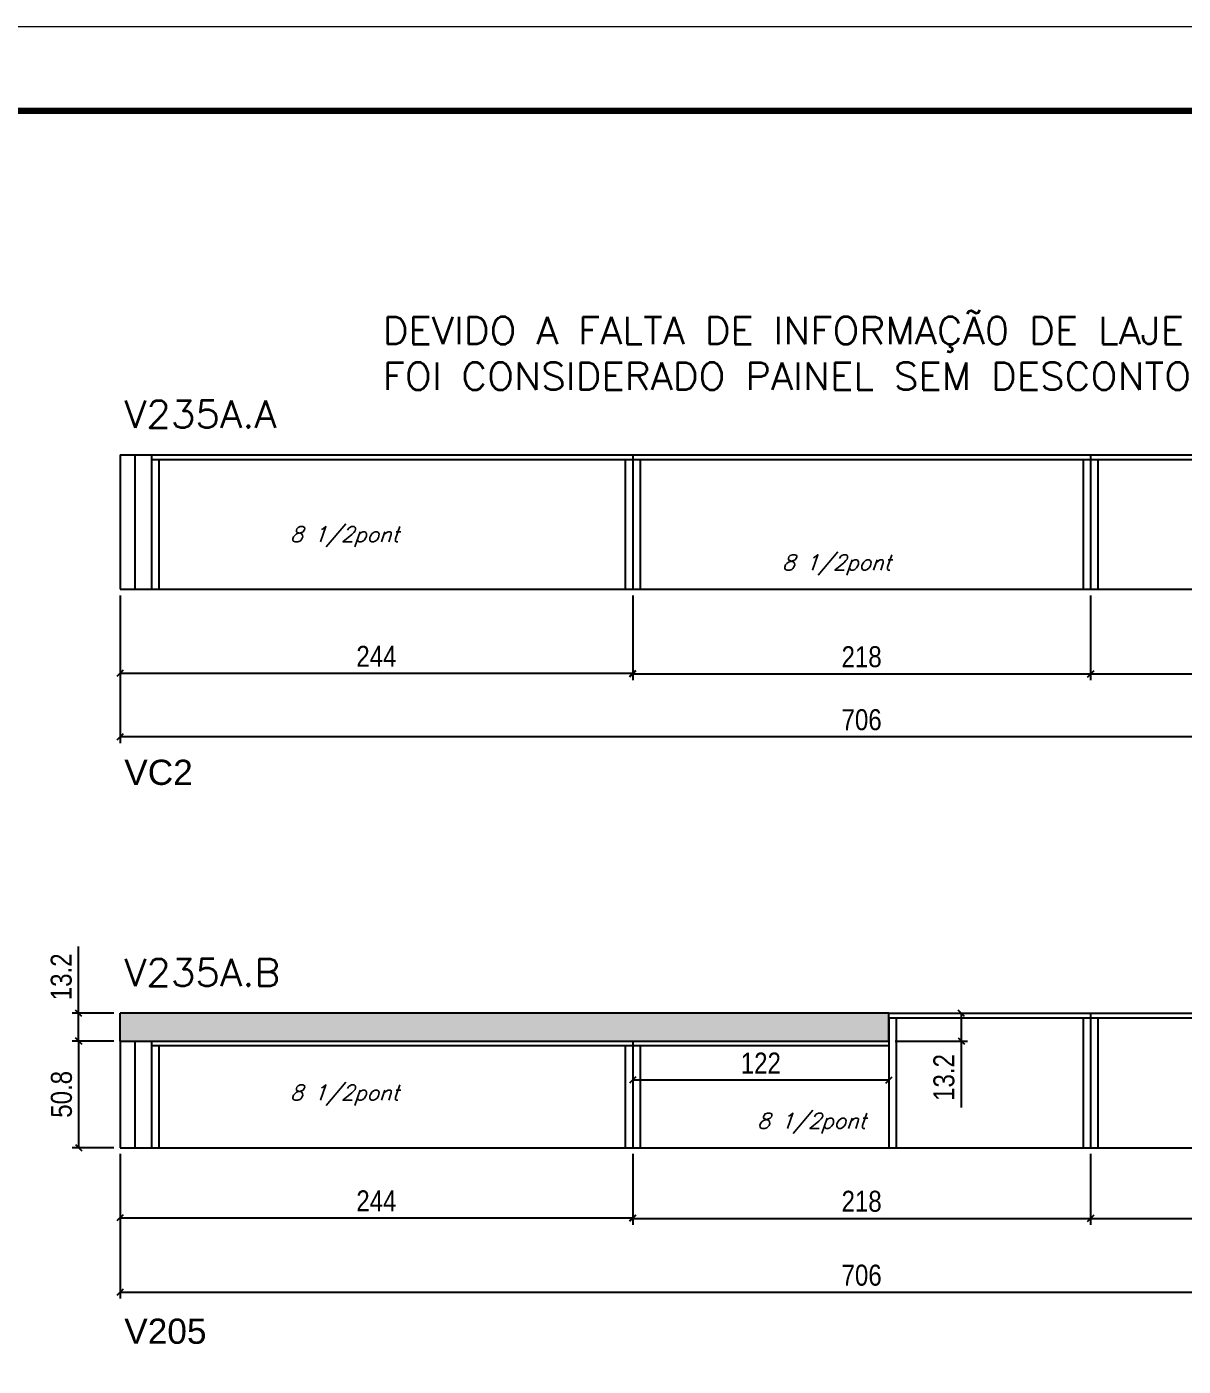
# Model space of a CAD drawing. Extents: x 137137 to 143418, y 10464 to 34486.
# Drawn here: x 142371 to 142922, y 25808 to 26446 of the extents above; entities that cross this region are included whole.
import ezdxf

# ---------------------------------------------------------------- set-up
doc = ezdxf.new("R2010")
doc.units = 0
doc.linetypes.add('DASHED', pattern=[0.75, 0.5, -0.25])
for name, color, linetype in [('5', 5, 'Continuous'), ('COTA', 241, 'Continuous'), ('Painéis', 200, 'Continuous'), ('SARR_2.2x7', 40, 'Continuous'), ('SARR_3.5x7', 81, 'Continuous'), ('texto', 7, 'Continuous')]:
    doc.layers.add(name, color=color, linetype=linetype)
for name, color, linetype, lineweight in [('Folhas', 255, 'Continuous', 9), ('SARRAFO DE PRESSAO', 251, 'DASHED', 9), ('Texto Seção', 7, 'Continuous', 15)]:
    doc.layers.add(name, color=color, linetype=linetype, lineweight=lineweight)
doc.styles.add('COTA TECNICA', font='techl___.ttf', dxfattribs={"height": 10})
doc.styles.add('REGUA-120', font='ROMANS.shx', dxfattribs={"height": 15})
doc.styles.add('Romans', font='romans.shx')
doc.styles.get("Standard").update_dxf_attribs({"font": 'arial.ttf'})
doc.dimstyles.new('PAINEL', dxfattribs={"dimtxt": 10, "dimasz": 3, "dimexe": 3, "dimexo": 3, "dimgap": 3, "dimtad": 1, "dimdec": 1, "dimzin": 12, "dimdsep": 46, "dimtxsty": 'COTA TECNICA', "dimblk1": 'OBLIQUE', "dimblk2": 'OBLIQUE', "dimsah": 1, "dimcen": 0.9, "dimclrd": 4, "dimclre": 4, "dimclrt": 240, "dimadec": 1, "dimazin": 3, "dimtfac": 1, "dimtdec": 1, "dimtmove": 0, "dimatfit": 3, "dimfxl": 1, "dimtolj": 1, "dimtzin": 12, "dimarcsym": 0})

# ---------------------------------------------------------------- blocks, each defined once
blk = doc.blocks.new('9999999999')
at = {"layer": 'Folhas'}
blk.add_lwpolyline([(98138.98, 34190.21), (99623.98, 34190.21), (99623.98, 35240.21), (98138.98, 35240.21)], close=True, dxfattribs=at)
at = {"layer": 'Folhas', "color": 30, "const_width": 3}
blk.add_lwpolyline([(98213.98, 34230.21), (99583.98, 34230.21), (99583.98, 35200.21), (98213.98, 35200.21)], close=True, dxfattribs=at)
blk = doc.blocks.new('_Oblique')
at = {"color": 0, "linetype": 'ByBlock', "lineweight": -2}
blk.add_line((-0.5, -0.5), (0.5, 0.5), dxfattribs=at)
blk = doc.blocks.new('*D6070')
at = {"layer": 'COTA', "color": 4, "linetype": 'ByBlock', "lineweight": -2, "transparency": 16777216}
for p, q in [((142877.82, 26174.87), (142877.82, 26134.6)), ((143121.82, 26174.87), (143121.82, 26134.6)), ((142877.82, 26137.6), (143121.82, 26137.6))]:
    blk.add_line(p, q, dxfattribs=at)
at = {"layer": 'Defpoints', "color": 0, "linetype": 'ByBlock', "transparency": 16777216}
for p in [(142877.82, 26177.87), (143121.82, 26177.87), (143121.82, 26137.6)]:
    blk.add_point(p, dxfattribs=at)
at = {"layer": 'COTA', "color": 4, "linetype": 'ByBlock', "lineweight": -2, "transparency": 16777216, "xscale": 3, "yscale": 3, "zscale": 3, "rotation": 180}
blk.add_blockref('_Oblique', (142877.82, 26137.6), dxfattribs=at)
at = {"layer": 'COTA', "color": 4, "linetype": 'ByBlock', "lineweight": -2, "transparency": 16777216, "xscale": 3, "yscale": 3, "zscale": 3}
blk.add_blockref('_Oblique', (143121.82, 26137.6), dxfattribs=at)
at = {"layer": 'COTA', "color": 240, "linetype": 'ByBlock', "transparency": 16777216, "insert": (142999.82, 26145.68), "char_height": 10, "attachment_point": 5, "style": 'COTA TECNICA'}
blk.add_mtext('\\A1;244', dxfattribs=at)
blk = doc.blocks.new('*D6212')
at = {"layer": 'COTA', "color": 4, "lineweight": -2, "transparency": 16777216}
for p, q in [((142415.82, 26174.87), (142415.82, 26134.88)), ((142659.82, 26174.87), (142659.82, 26134.88)), ((142415.82, 26137.88), (142659.82, 26137.88))]:
    blk.add_line(p, q, dxfattribs=at)
at = {"layer": 'Defpoints', "color": 0, "transparency": 16777216}
for p in [(142415.82, 26177.87), (142659.82, 26177.87), (142659.82, 26137.88)]:
    blk.add_point(p, dxfattribs=at)
at = {"layer": 'COTA', "color": 4, "lineweight": -2, "transparency": 16777216, "xscale": 3, "yscale": 3, "zscale": 3, "rotation": 180}
blk.add_blockref('_Oblique', (142415.82, 26137.88), dxfattribs=at)
at = {"layer": 'COTA', "color": 4, "lineweight": -2, "transparency": 16777216, "xscale": 3, "yscale": 3, "zscale": 3}
blk.add_blockref('_Oblique', (142659.82, 26137.88), dxfattribs=at)
at = {"layer": 'COTA', "color": 240, "transparency": 16777216, "insert": (142537.82, 26145.95), "char_height": 10, "attachment_point": 5, "style": 'COTA TECNICA'}
blk.add_mtext('\\A1;244', dxfattribs=at)
blk = doc.blocks.new('*D6260')
at = {"layer": 'COTA', "color": 4, "lineweight": -2, "transparency": 16777216}
for p, q in [((142659.82, 26174.87), (142659.82, 26134.6)), ((142877.82, 26174.87), (142877.82, 26134.6)), ((142659.82, 26137.6), (142877.82, 26137.6))]:
    blk.add_line(p, q, dxfattribs=at)
at = {"layer": 'Defpoints', "color": 0, "transparency": 16777216}
for p in [(142659.82, 26177.87), (142877.82, 26177.87), (142877.82, 26137.6)]:
    blk.add_point(p, dxfattribs=at)
at = {"layer": 'COTA', "color": 4, "lineweight": -2, "transparency": 16777216, "xscale": 3, "yscale": 3, "zscale": 3, "rotation": 180}
blk.add_blockref('_Oblique', (142659.82, 26137.6), dxfattribs=at)
at = {"layer": 'COTA', "color": 4, "lineweight": -2, "transparency": 16777216, "xscale": 3, "yscale": 3, "zscale": 3}
blk.add_blockref('_Oblique', (142877.82, 26137.6), dxfattribs=at)
at = {"layer": 'COTA', "color": 240, "transparency": 16777216, "insert": (142768.82, 26145.7), "char_height": 10, "attachment_point": 5, "style": 'COTA TECNICA'}
blk.add_mtext('\\A1;218', dxfattribs=at)
blk = doc.blocks.new('*D6103')
at = {"layer": 'COTA', "color": 4, "linetype": 'ByBlock', "lineweight": -2, "transparency": 16777216}
for p, q in [((142877.82, 25908.96), (142877.82, 25875.27)), ((143121.82, 25908.96), (143121.82, 25875.27)), ((142877.82, 25878.27), (143121.82, 25878.27))]:
    blk.add_line(p, q, dxfattribs=at)
at = {"layer": 'Defpoints', "color": 0, "linetype": 'ByBlock', "transparency": 16777216}
for p in [(142877.82, 25911.96), (143121.82, 25911.96), (143121.82, 25878.27)]:
    blk.add_point(p, dxfattribs=at)
at = {"layer": 'COTA', "color": 4, "linetype": 'ByBlock', "lineweight": -2, "transparency": 16777216, "xscale": 3, "yscale": 3, "zscale": 3, "rotation": 180}
blk.add_blockref('_Oblique', (142877.82, 25878.27), dxfattribs=at)
at = {"layer": 'COTA', "color": 4, "linetype": 'ByBlock', "lineweight": -2, "transparency": 16777216, "xscale": 3, "yscale": 3, "zscale": 3}
blk.add_blockref('_Oblique', (143121.82, 25878.27), dxfattribs=at)
at = {"layer": 'COTA', "color": 240, "linetype": 'ByBlock', "transparency": 16777216, "insert": (142999.82, 25886.34), "char_height": 10, "attachment_point": 5, "style": 'COTA TECNICA'}
blk.add_mtext('\\A1;244', dxfattribs=at)
blk = doc.blocks.new('*D6261')
at = {"layer": 'COTA', "color": 4, "lineweight": -2, "transparency": 16777216}
for p, q in [((142415.82, 25908.96), (142415.82, 25875.55)), ((142659.82, 25908.96), (142659.82, 25875.55)), ((142415.82, 25878.55), (142659.82, 25878.55))]:
    blk.add_line(p, q, dxfattribs=at)
at = {"layer": 'Defpoints', "color": 0, "transparency": 16777216}
for p in [(142415.82, 25911.96), (142659.82, 25911.96), (142659.82, 25878.55)]:
    blk.add_point(p, dxfattribs=at)
at = {"layer": 'COTA', "color": 4, "lineweight": -2, "transparency": 16777216, "xscale": 3, "yscale": 3, "zscale": 3, "rotation": 180}
blk.add_blockref('_Oblique', (142415.82, 25878.55), dxfattribs=at)
at = {"layer": 'COTA', "color": 4, "lineweight": -2, "transparency": 16777216, "xscale": 3, "yscale": 3, "zscale": 3}
blk.add_blockref('_Oblique', (142659.82, 25878.55), dxfattribs=at)
at = {"layer": 'COTA', "color": 240, "transparency": 16777216, "insert": (142537.82, 25886.62), "char_height": 10, "attachment_point": 5, "style": 'COTA TECNICA'}
blk.add_mtext('\\A1;244', dxfattribs=at)
blk = doc.blocks.new('*D6262')
at = {"layer": 'COTA', "color": 4, "lineweight": -2, "transparency": 16777216}
for p, q in [((142659.82, 25908.96), (142659.82, 25875.27)), ((142877.82, 25908.96), (142877.82, 25875.27)), ((142659.82, 25878.27), (142877.82, 25878.27))]:
    blk.add_line(p, q, dxfattribs=at)
at = {"layer": 'Defpoints', "color": 0, "transparency": 16777216}
for p in [(142659.82, 25911.96), (142877.82, 25911.96), (142877.82, 25878.27)]:
    blk.add_point(p, dxfattribs=at)
at = {"layer": 'COTA', "color": 4, "lineweight": -2, "transparency": 16777216, "xscale": 3, "yscale": 3, "zscale": 3, "rotation": 180}
blk.add_blockref('_Oblique', (142659.82, 25878.27), dxfattribs=at)
at = {"layer": 'COTA', "color": 4, "lineweight": -2, "transparency": 16777216, "xscale": 3, "yscale": 3, "zscale": 3}
blk.add_blockref('_Oblique', (142877.82, 25878.27), dxfattribs=at)
at = {"layer": 'COTA', "color": 240, "transparency": 16777216, "insert": (142768.82, 25886.37), "char_height": 10, "attachment_point": 5, "style": 'COTA TECNICA'}
blk.add_mtext('\\A1;218', dxfattribs=at)
blk = doc.blocks.new('*D6263')
at = {"layer": 'COTA', "color": 4, "lineweight": -2, "transparency": 16777216}
for p, q in [((142784.82, 25975.96), (142819.25, 25975.96)), ((142816.25, 25975.96), (142816.25, 25962.76)), ((142784.82, 25962.76), (142819.25, 25962.76)), ((142816.25, 25962.76), (142816.25, 25931.03))]:
    blk.add_line(p, q, dxfattribs=at)
at = {"layer": 'Defpoints', "color": 0, "transparency": 16777216}
for p in [(142781.82, 25975.96), (142781.82, 25962.76), (142816.25, 25962.76)]:
    blk.add_point(p, dxfattribs=at)
at = {"layer": 'COTA', "color": 4, "lineweight": -2, "transparency": 16777216, "xscale": 3, "yscale": 3, "zscale": 3}
for p, rotation in [((142816.25, 25975.96), 90), ((142816.25, 25962.76), 270)]:
    blk.add_blockref('_Oblique', p, dxfattribs=dict(at, rotation=rotation))
at = {"layer": 'COTA', "color": 240, "transparency": 16777216, "insert": (142808.03, 25945.4), "char_height": 10, "attachment_point": 5, "rotation": 90, "style": 'COTA TECNICA'}
blk.add_mtext('\\A1;13.2', dxfattribs=at)
blk = doc.blocks.new('*D6264')
at = {"layer": 'COTA', "color": 4, "lineweight": -2, "transparency": 16777216}
for p, q in [((142659.82, 25959.76), (142659.82, 25941.2)), ((142781.82, 25959.76), (142781.82, 25941.2)), ((142659.82, 25944.2), (142781.82, 25944.2))]:
    blk.add_line(p, q, dxfattribs=at)
at = {"layer": 'Defpoints', "color": 0, "transparency": 16777216}
for p in [(142659.82, 25962.76), (142781.82, 25962.76), (142781.82, 25944.2)]:
    blk.add_point(p, dxfattribs=at)
at = {"layer": 'COTA', "color": 4, "lineweight": -2, "transparency": 16777216, "xscale": 3, "yscale": 3, "zscale": 3, "rotation": 180}
blk.add_blockref('_Oblique', (142659.82, 25944.2), dxfattribs=at)
at = {"layer": 'COTA', "color": 4, "lineweight": -2, "transparency": 16777216, "xscale": 3, "yscale": 3, "zscale": 3}
blk.add_blockref('_Oblique', (142781.82, 25944.2), dxfattribs=at)
at = {"layer": 'COTA', "color": 240, "transparency": 16777216, "insert": (142720.82, 25952.26), "char_height": 10, "attachment_point": 5, "style": 'COTA TECNICA'}
blk.add_mtext('\\A1;122', dxfattribs=at)
blk = doc.blocks.new('*D6265')
at = {"layer": 'COTA', "color": 4, "lineweight": -2, "transparency": 16777216}
for p, q in [((142412.82, 25962.76), (142393.06, 25962.76)), ((142396.06, 25962.76), (142396.06, 25911.96)), ((142412.82, 25911.96), (142393.06, 25911.96))]:
    blk.add_line(p, q, dxfattribs=at)
at = {"layer": 'Defpoints', "color": 0, "transparency": 16777216}
for p in [(142415.82, 25962.76), (142396.06, 25911.96), (142415.82, 25911.96)]:
    blk.add_point(p, dxfattribs=at)
at = {"layer": 'COTA', "color": 4, "lineweight": -2, "transparency": 16777216, "xscale": 3, "yscale": 3, "zscale": 3}
for p, rotation in [((142396.06, 25962.76), 90), ((142396.06, 25911.96), 270)]:
    blk.add_blockref('_Oblique', p, dxfattribs=dict(at, rotation=rotation))
at = {"layer": 'COTA', "color": 240, "transparency": 16777216, "insert": (142387.93, 25937.36), "char_height": 10, "attachment_point": 5, "rotation": 90, "style": 'COTA TECNICA'}
blk.add_mtext('\\A1;50.8', dxfattribs=at)
blk = doc.blocks.new('*D6266')
at = {"layer": 'COTA', "color": 4, "lineweight": -2, "transparency": 16777216}
for p, q in [((142396.06, 25975.96), (142396.06, 26007.7)), ((142412.82, 25975.96), (142393.06, 25975.96)), ((142396.06, 25962.76), (142396.06, 25975.96)), ((142412.82, 25962.76), (142393.06, 25962.76))]:
    blk.add_line(p, q, dxfattribs=at)
at = {"layer": 'Defpoints', "color": 0, "transparency": 16777216}
for p in [(142396.06, 25975.96), (142415.82, 25975.96), (142415.82, 25962.76)]:
    blk.add_point(p, dxfattribs=at)
at = {"layer": 'COTA', "color": 4, "lineweight": -2, "transparency": 16777216, "xscale": 3, "yscale": 3, "zscale": 3}
for p, rotation in [((142396.06, 25975.96), 90), ((142396.06, 25962.76), 270)]:
    blk.add_blockref('_Oblique', p, dxfattribs=dict(at, rotation=rotation))
at = {"layer": 'COTA', "color": 240, "transparency": 16777216, "insert": (142387.84, 25993.33), "char_height": 10, "attachment_point": 5, "rotation": 90, "style": 'COTA TECNICA'}
blk.add_mtext('\\A1;13.2', dxfattribs=at)
blk = doc.blocks.new('*D6310')
at = {"layer": 'Defpoints', "color": 0, "ltscale": 25, "transparency": 16777216}
for p in [(142415.82, 26177.87), (143121.82, 26177.87), (142415.82, 26107.6)]:
    blk.add_point(p, dxfattribs=at)
at = {"layer": 'Painéis', "color": 4, "lineweight": -2, "ltscale": 25, "transparency": 16777216}
for p, q in [((142415.82, 26174.87), (142415.82, 26104.6)), ((143121.82, 26174.87), (143121.82, 26104.6)), ((143121.82, 26107.6), (142415.82, 26107.6))]:
    blk.add_line(p, q, dxfattribs=at)
at = {"layer": 'Painéis', "color": 4, "lineweight": -2, "ltscale": 25, "transparency": 16777216, "xscale": 3, "yscale": 3, "zscale": 3, "rotation": 180}
blk.add_blockref('_Oblique', (142415.82, 26107.6), dxfattribs=at)
at = {"layer": 'Painéis', "color": 4, "lineweight": -2, "ltscale": 25, "transparency": 16777216, "xscale": 3, "yscale": 3, "zscale": 3}
blk.add_blockref('_Oblique', (143121.82, 26107.6), dxfattribs=at)
at = {"layer": 'Painéis', "color": 240, "ltscale": 25, "transparency": 16777216, "insert": (142768.82, 26115.7), "char_height": 10, "attachment_point": 5, "style": 'COTA TECNICA'}
blk.add_mtext('\\A1;706', dxfattribs=at)
blk = doc.blocks.new('*D6311')
at = {"layer": 'Defpoints', "color": 0, "ltscale": 25, "transparency": 16777216}
for p in [(142415.82, 25911.96), (143121.82, 25911.96), (142415.82, 25843.07)]:
    blk.add_point(p, dxfattribs=at)
at = {"layer": 'Painéis', "color": 4, "lineweight": -2, "ltscale": 25, "transparency": 16777216}
for p, q in [((142415.82, 25908.96), (142415.82, 25840.07)), ((143121.82, 25908.96), (143121.82, 25840.07)), ((143121.82, 25843.07), (142415.82, 25843.07))]:
    blk.add_line(p, q, dxfattribs=at)
at = {"layer": 'Painéis', "color": 4, "lineweight": -2, "ltscale": 25, "transparency": 16777216, "xscale": 3, "yscale": 3, "zscale": 3, "rotation": 180}
blk.add_blockref('_Oblique', (142415.82, 25843.07), dxfattribs=at)
at = {"layer": 'Painéis', "color": 4, "lineweight": -2, "ltscale": 25, "transparency": 16777216, "xscale": 3, "yscale": 3, "zscale": 3}
blk.add_blockref('_Oblique', (143121.82, 25843.07), dxfattribs=at)
at = {"layer": 'Painéis', "color": 240, "ltscale": 25, "transparency": 16777216, "insert": (142768.82, 25851.17), "char_height": 10, "attachment_point": 5, "style": 'COTA TECNICA'}
blk.add_mtext('\\A1;706', dxfattribs=at)

msp = doc.modelspace()

# ---------------------------------------------------------------- hatches: boundary and pattern name
at = {"layer": 'COTA', "linetype": 'ByBlock'}
h = msp.add_hatch(dxfattribs=at)
h.set_pattern_fill('AR-CONC', color=256, scale=0.03)
h.set_pattern_definition([(50, (3210.5, 1148.575), (5.46554007, -0.47817257), [0.5715, -6.2865]), (355, (3210.5, 1148.575), (-1.05730264, 5.73170536), [0.4572, -5.02921753]), (100.4514447, (3210.9555, 1148.535), (4.40823741, 5.25353256), [0.48570026, -5.34270734]), (46.1842, (3210.5, 1150.099), (8.13237123, -1.26126984), [0.85725, -9.42975]), (96.6355576, (3211.178, 1149.994), (7.122124, 7.42278374), [0.7285507, -8.01406824]), (351.184151, (3210.5, 1150.099), (7.122124, 7.42278374), [0.685799, -7.54379196]), (21, (3211.262, 1149.718), (4.54843174, -3.06795595), [0.5715, -6.2865]), (326, (3211.262, 1149.718), (1.85406085, 5.52563898), [0.4572, -5.0292]), (71.451445, (3211.641, 1149.4624), (6.40249258, 2.45768307), [0.48570026, -5.34269813]), (37.5, (3210.5, 1148.5751), (0.092658098, 2.536651166), [0, -4.96824, 0, -5.1054, 0, -5.04825]), (7.5, (3210.5, 1148.575), (2.004589875, 3.005417245), [0, -2.91084, 0, -4.85394, 0, -1.92405]), (327.5, (3208.8007, 1148.5751), (4.067717855, -0.17186232), [0, -1.905, 0, -5.9436, 0, -7.8867]), (317.5, (3208.0387, 1148.575), (4.44387544, 0.76279473), [0, -2.4765, 0, -3.94716, 0, -5.6007])])
h.paths.add_polyline_path([(142781.82, 25962.76), (142781.82, 25975.96), (142415.82, 25975.96), (142415.82, 25962.76)])

# ---------------------------------------------------------------- linework, layer by layer
for p, q in [((142415.82, 26241.87), (142415.82, 26241.35)), ((142781.82, 25975.96), (142415.82, 25975.96)), ((142415.82, 25962.76), (142415.82, 25975.96)), ((142415.82, 25962.76), (142415.82, 25962.24))]:
    msp.add_line(p, q, dxfattribs=at)
at = {"layer": 'Painéis', "linetype": 'ByBlock'}
for p, q in [((142415.82, 26241.87), (143121.82, 26241.87)), ((142415.82, 26241.87), (142415.82, 26177.87)), ((142659.82, 26241.87), (142659.82, 26177.87)), ((142877.82, 26241.87), (142877.82, 26177.87)), ((142415.82, 26177.87), (143121.82, 26177.87)), ((142781.82, 25975.96), (143121.82, 25975.96)), ((142877.82, 25975.96), (142877.82, 25911.96)), ((142415.82, 25962.76), (142781.82, 25962.76)), ((142415.82, 25962.76), (142415.82, 25911.96)), ((142659.82, 25962.76), (142659.82, 25911.96)), ((142781.82, 25962.76), (142781.82, 25960.56)), ((142415.82, 25911.96), (143121.82, 25911.96))]:
    msp.add_line(p, q, dxfattribs=at)
at = {"layer": 'Painéis'}
msp.add_line((142781.82, 25962.76), (142781.82, 25975.96), dxfattribs=at)
at = {"layer": 'SARR_2.2x7', "linetype": 'Continuous'}
for p, q in [((142422.82, 26241.87), (142422.82, 26177.87)), ((142430.82, 26239.67), (142659.82, 26239.67)), ((142659.82, 26239.67), (142877.82, 26239.67)), ((142877.82, 26239.67), (143106.82, 26239.67)), ((142781.82, 25973.76), (142877.82, 25973.76)), ((142877.82, 25973.76), (143106.82, 25973.76)), ((142422.82, 25962.76), (142422.82, 25911.96)), ((142430.82, 25960.56), (142659.82, 25960.56)), ((142659.82, 25960.56), (142781.82, 25960.56))]:
    msp.add_line(p, q, dxfattribs=at)
at = {"layer": 'SARR_3.5x7'}
for p, q in [((142430.82, 26241.87), (142430.82, 26177.87)), ((142434.32, 26239.67), (142434.32, 26177.87)), ((142656.32, 26239.67), (142656.32, 26177.87)), ((142663.32, 26239.67), (142663.32, 26177.87)), ((142874.32, 26239.67), (142874.32, 26177.87)), ((142881.32, 26239.67), (142881.32, 26177.87)), ((142781.82, 25973.76), (142781.82, 25911.96)), ((142785.32, 25973.76), (142785.32, 25911.96)), ((142874.32, 25973.76), (142874.32, 25911.96)), ((142881.32, 25973.76), (142881.32, 25911.96)), ((142430.82, 25962.76), (142430.82, 25911.96)), ((142434.32, 25960.56), (142434.32, 25911.96)), ((142656.32, 25960.56), (142656.32, 25911.96)), ((142663.32, 25960.56), (142663.32, 25911.96))]:
    msp.add_line(p, q, dxfattribs=at)

# ---------------------------------------------------------------- block references
at = {"layer": 'SARRAFO DE PRESSAO', "color": 6, "linetype": 'ByBlock'}
msp.add_blockref('9999999999', (43793.81, -8794.45), dxfattribs=at)

# ---------------------------------------------------------------- texts
at = {"layer": '5', "linetype": 'Continuous'}
for s, p in [('VC2', (142417.79, 26084.72)), ('V205', (142417.79, 25818.56))]:
    msp.add_text(s, height=12, rotation=359.99996, dxfattribs=at).set_placement(p)
at = {"layer": 'texto', "color": 2, "char_height": 7.2737, "attachment_point": 5, "style": 'Romans'}
for insert in [(142522.63, 26202.87), (142756.86, 26189.45), (142522.63, 25936.96), (142744.98, 25923.54)]:
    msp.add_mtext('{\\Q19;\\C256;8 1/2pont}', dxfattribs=dict(at, insert=insert))
at = {"layer": 'Texto Seção', "style": 'REGUA-120', "width": 1.05}
for s, p in [('DEVIDO A FALTA DE INFORMAÇÃ0 DE LAJE', (142540.77, 26294.56)), ('FOI CONSIDERADO PAINEL SEM DESCONTO', (142540.77, 26272.85)), ('V235A.A', (142417.73, 26254.82)), ('V235A.B', (142417.73, 25988.91))]:
    msp.add_text(s, height=13, dxfattribs=at).set_placement(p)

# ---------------------------------------------------------------- dimensions: what is measured, and where the dimension line sits
at = {"layer": 'COTA'}
for base, p1, p2, picture, middle in [((142659.82, 26137.88), (142415.82, 26177.87), (142659.82, 26177.87), '*D6212', (142537.82, 26145.95)), ((142877.82, 26137.6), (142659.82, 26177.87), (142877.82, 26177.87), '*D6260', (142768.82, 26145.7)), ((142781.82, 25944.2), (142659.82, 25962.76), (142781.82, 25962.76), '*D6264', (142720.82, 25952.26)), ((142659.82, 25878.55), (142415.82, 25911.96), (142659.82, 25911.96), '*D6261', (142537.82, 25886.62)), ((142877.82, 25878.27), (142659.82, 25911.96), (142877.82, 25911.96), '*D6262', (142768.82, 25886.37))]:
    dim = msp.add_linear_dim(base=base, p1=p1, p2=p2, dimstyle='PAINEL', dxfattribs=at)
    dim.commit()
    dim.dimension.update_dxf_attribs({"geometry": picture, "text_midpoint": middle})
at = {"layer": 'COTA', "linetype": 'ByBlock'}
for base, p1, p2, picture, middle in [((143121.82, 26137.6), (142877.82, 26177.87), (143121.82, 26177.87), '*D6070', (142999.82, 26145.68)), ((143121.82, 25878.27), (142877.82, 25911.96), (143121.82, 25911.96), '*D6103', (142999.82, 25886.34))]:
    dim = msp.add_linear_dim(base=base, p1=p1, p2=p2, dimstyle='PAINEL', override={"dimtmove": 1}, dxfattribs=at)
    dim.commit()
    dim.dimension.update_dxf_attribs({"geometry": picture, "text_midpoint": middle})
at = {"layer": 'COTA'}
for base, p1, p2, picture, middle in [((142396.06, 25975.96), (142415.82, 25962.76), (142415.82, 25975.96), '*D6266', (142387.84, 25993.33)), ((142816.25, 25962.76), (142781.82, 25975.96), (142781.82, 25962.76), '*D6263', (142808.03, 25945.4)), ((142396.06, 25911.96), (142415.82, 25962.76), (142415.82, 25911.96), '*D6265', (142387.93, 25937.36))]:
    dim = msp.add_linear_dim(base=base, p1=p1, p2=p2, angle=90, dimstyle='PAINEL', dxfattribs=at)
    dim.commit()
    dim.dimension.update_dxf_attribs({"geometry": picture, "text_midpoint": middle})
at = {"layer": 'Painéis', "ltscale": 25}
for base, p1, p2, picture, middle in [((142415.82, 26107.6), (143121.82, 26177.87), (142415.82, 26177.87), '*D6310', (142768.82, 26115.7)), ((142415.82, 25843.07), (143121.82, 25911.96), (142415.82, 25911.96), '*D6311', (142768.82, 25851.17))]:
    dim = msp.add_linear_dim(base=base, p1=p1, p2=p2, dimstyle='PAINEL', dxfattribs=at)
    dim.commit()
    dim.dimension.update_dxf_attribs({"geometry": picture, "text_midpoint": middle})

doc.saveas('drawing.dxf')
